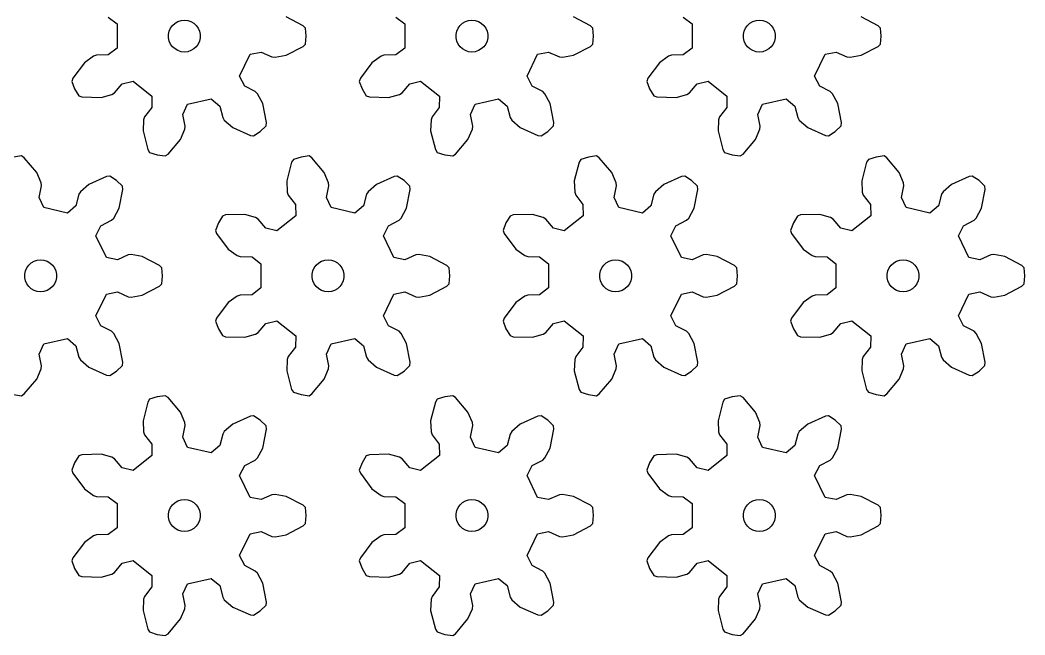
# Model space of a CAD drawing. Extents: x 0 to 211, y 0 to 225.
# Drawn here: x 116.9 to 211.4, y 112.8 to 170.6 of the extents above; entities that cross this region are included whole.
import ezdxf

# ---------------------------------------------------------------- set-up
doc = ezdxf.new("R2010")
doc.units = 0

msp = doc.modelspace()

# ---------------------------------------------------------------- linework, layer by layer
for p, q in [((125.16, 170.881), (126.001, 170.245)), ((126.001, 170.245), (126.001, 167.968)), ((131.203, 170.11), (131.436, 170.32)), ((131.436, 170.32), (131.707, 170.477)), ((131.707, 170.477), (132.006, 170.574)), ((132.006, 170.574), (132.318, 170.607)), ((132.318, 170.607), (132.629, 170.574)), ((132.629, 170.574), (132.928, 170.477)), ((132.928, 170.477), (133.199, 170.32)), ((133.199, 170.32), (133.432, 170.11)), ((143.49, 170.078), (141.882, 170.914)), ((152.211, 170.881), (153.052, 170.245)), ((153.052, 170.245), (153.052, 167.968)), ((158.253, 170.11), (158.486, 170.32)), ((158.486, 170.32), (158.758, 170.477)), ((158.758, 170.477), (159.056, 170.574)), ((159.056, 170.574), (159.368, 170.607)), ((159.368, 170.607), (159.68, 170.574)), ((159.68, 170.574), (159.978, 170.477)), ((159.978, 170.477), (160.25, 170.32)), ((160.25, 170.32), (160.483, 170.11)), ((170.54, 170.078), (168.932, 170.914)), ((179.261, 170.881), (180.102, 170.245)), ((180.102, 170.245), (180.102, 167.968)), ((185.303, 170.11), (185.536, 170.32)), ((185.536, 170.32), (185.808, 170.477)), ((185.808, 170.477), (186.106, 170.574)), ((186.106, 170.574), (186.418, 170.607)), ((186.418, 170.607), (186.73, 170.574)), ((186.73, 170.574), (187.028, 170.477)), ((187.028, 170.477), (187.3, 170.32)), ((187.3, 170.32), (187.533, 170.11)), ((197.591, 170.078), (195.982, 170.914)), ((130.826, 169.263), (130.891, 169.57)), ((130.826, 168.95), (130.826, 169.263)), ((130.891, 169.57), (131.018, 169.857)), ((131.018, 169.857), (131.203, 170.11)), ((133.432, 170.11), (133.617, 169.857)), ((133.617, 169.857), (133.744, 169.57)), ((133.744, 169.57), (133.809, 169.263)), ((133.809, 169.263), (133.809, 168.95)), ((143.709, 169.863), (143.49, 170.078)), ((143.777, 169.107), (143.709, 169.863)), ((157.876, 169.263), (157.941, 169.57)), ((157.876, 168.95), (157.876, 169.263)), ((157.941, 169.57), (158.069, 169.857)), ((158.069, 169.857), (158.253, 170.11)), ((160.483, 170.11), (160.667, 169.857)), ((160.667, 169.857), (160.794, 169.57)), ((160.794, 169.57), (160.86, 169.263)), ((160.86, 169.263), (160.86, 168.95)), ((170.759, 169.863), (170.54, 170.078)), ((170.827, 169.107), (170.759, 169.863)), ((184.926, 169.263), (184.992, 169.57)), ((184.926, 168.95), (184.926, 169.263)), ((184.992, 169.57), (185.119, 169.857)), ((185.119, 169.857), (185.303, 170.11)), ((187.533, 170.11), (187.717, 169.857)), ((187.717, 169.857), (187.845, 169.57)), ((187.845, 169.57), (187.91, 169.263)), ((187.91, 169.263), (187.91, 168.95)), ((197.809, 169.863), (197.591, 170.078)), ((197.877, 169.107), (197.809, 169.863)), ((130.891, 168.643), (130.826, 168.95)), ((131.018, 168.357), (130.891, 168.643)), ((131.203, 168.103), (131.018, 168.357)), ((133.617, 168.357), (133.432, 168.103)), ((133.744, 168.643), (133.617, 168.357)), ((133.809, 168.95), (133.744, 168.643)), ((143.49, 168.135), (143.709, 168.35)), ((143.709, 168.35), (143.777, 169.107)), ((157.941, 168.643), (157.876, 168.95)), ((158.069, 168.357), (157.941, 168.643)), ((158.253, 168.103), (158.069, 168.357)), ((160.667, 168.357), (160.483, 168.103)), ((160.794, 168.643), (160.667, 168.357)), ((160.86, 168.95), (160.794, 168.643)), ((170.54, 168.135), (170.759, 168.35)), ((170.759, 168.35), (170.827, 169.107)), ((184.992, 168.643), (184.926, 168.95)), ((185.119, 168.357), (184.992, 168.643)), ((185.303, 168.103), (185.119, 168.357)), ((187.717, 168.357), (187.533, 168.103)), ((187.845, 168.643), (187.717, 168.357)), ((187.91, 168.95), (187.845, 168.643)), ((197.591, 168.135), (197.809, 168.35)), ((197.809, 168.35), (197.877, 169.107)), ((126.001, 167.968), (125.16, 167.332)), ((131.436, 167.893), (131.203, 168.103)), ((131.707, 167.736), (131.436, 167.893)), ((132.006, 167.639), (131.707, 167.736)), ((132.318, 167.607), (132.006, 167.639)), ((132.629, 167.639), (132.318, 167.607)), ((132.928, 167.736), (132.629, 167.639)), ((133.199, 167.893), (132.928, 167.736)), ((133.432, 168.103), (133.199, 167.893)), ((137.514, 165.34), (138.502, 167.392)), ((138.502, 167.392), (139.536, 167.6)), ((139.536, 167.6), (140.557, 167.146)), ((141.882, 167.299), (143.49, 168.135)), ((153.052, 167.968), (152.211, 167.332)), ((158.486, 167.893), (158.253, 168.103)), ((158.758, 167.736), (158.486, 167.893)), ((159.056, 167.639), (158.758, 167.736)), ((159.368, 167.607), (159.056, 167.639)), ((159.68, 167.639), (159.368, 167.607)), ((159.978, 167.736), (159.68, 167.639)), ((160.25, 167.893), (159.978, 167.736)), ((160.483, 168.103), (160.25, 167.893)), ((164.565, 165.34), (165.553, 167.392)), ((165.553, 167.392), (166.586, 167.6)), ((166.586, 167.6), (167.608, 167.146)), ((168.932, 167.299), (170.54, 168.135)), ((180.102, 167.968), (179.261, 167.332)), ((185.536, 167.893), (185.303, 168.103)), ((185.808, 167.736), (185.536, 167.893)), ((186.106, 167.639), (185.808, 167.736)), ((186.418, 167.607), (186.106, 167.639)), ((186.73, 167.639), (186.418, 167.607)), ((187.028, 167.736), (186.73, 167.639)), ((187.3, 167.893), (187.028, 167.736)), ((187.533, 168.103), (187.3, 167.893)), ((191.615, 165.34), (192.603, 167.392)), ((192.603, 167.392), (193.636, 167.6)), ((193.636, 167.6), (194.658, 167.146)), ((195.982, 167.299), (197.591, 168.135)), ((122.916, 166.585), (121.83, 165.134)), ((123.767, 167.204), (122.916, 166.585)), ((124.043, 167.298), (123.767, 167.204)), ((125.16, 167.332), (124.043, 167.298)), ((140.557, 167.146), (140.847, 167.111)), ((140.847, 167.111), (141.882, 167.299)), ((149.967, 166.585), (148.88, 165.134)), ((150.818, 167.204), (149.967, 166.585)), ((151.093, 167.298), (150.818, 167.204)), ((152.211, 167.332), (151.093, 167.298)), ((167.608, 167.146), (167.897, 167.111)), ((167.897, 167.111), (168.932, 167.299)), ((177.017, 166.585), (175.93, 165.134)), ((177.868, 167.204), (177.017, 166.585)), ((178.144, 167.298), (177.868, 167.204)), ((179.261, 167.332), (178.144, 167.298)), ((194.658, 167.146), (194.947, 167.111)), ((194.947, 167.111), (195.982, 167.299)), ((121.83, 165.134), (121.726, 164.846)), ((121.726, 164.846), (121.993, 164.135)), ((125.745, 163.765), (126.468, 164.617)), ((126.468, 164.617), (127.489, 164.878)), ((127.489, 164.878), (129.27, 163.459)), ((137.996, 164.403), (137.514, 165.34)), ((148.88, 165.134), (148.777, 164.846)), ((148.777, 164.846), (149.043, 164.135)), ((152.795, 163.765), (153.518, 164.617)), ((153.518, 164.617), (154.54, 164.878)), ((154.54, 164.878), (156.32, 163.459)), ((165.046, 164.403), (164.565, 165.34)), ((175.93, 165.134), (175.827, 164.846)), ((175.827, 164.846), (176.094, 164.135)), ((179.845, 163.765), (180.568, 164.617)), ((180.568, 164.617), (181.59, 164.878)), ((181.59, 164.878), (183.37, 163.459)), ((192.097, 164.403), (191.615, 165.34)), ((121.993, 164.135), (122.383, 163.483)), ((124.485, 163.329), (125.499, 163.608)), ((125.499, 163.608), (125.745, 163.765)), ((138.988, 163.887), (137.996, 164.403)), ((139.196, 163.683), (138.988, 163.887)), ((139.694, 162.756), (139.196, 163.683)), ((149.043, 164.135), (149.433, 163.483)), ((151.535, 163.329), (152.549, 163.608)), ((152.549, 163.608), (152.795, 163.765)), ((166.038, 163.887), (165.046, 164.403)), ((166.246, 163.683), (166.038, 163.887)), ((166.744, 162.756), (166.246, 163.683)), ((176.094, 164.135), (176.483, 163.483)), ((178.585, 163.329), (179.6, 163.608)), ((179.6, 163.608), (179.845, 163.765)), ((193.089, 163.887), (192.097, 164.403)), ((193.296, 163.683), (193.089, 163.887)), ((193.794, 162.756), (193.296, 163.683)), ((122.383, 163.483), (122.673, 163.384)), ((122.673, 163.384), (124.485, 163.329)), ((129.27, 163.459), (129.242, 162.405)), ((132.18, 161.734), (132.613, 162.695)), ((132.613, 162.695), (134.833, 163.202)), ((134.833, 163.202), (135.64, 162.524)), ((140.043, 160.977), (139.694, 162.756)), ((149.433, 163.483), (149.723, 163.384)), ((149.723, 163.384), (151.535, 163.329)), ((156.32, 163.459), (156.293, 162.405)), ((159.231, 161.734), (159.663, 162.695)), ((159.663, 162.695), (161.883, 163.202)), ((161.883, 163.202), (162.69, 162.524)), ((167.094, 160.977), (166.744, 162.756)), ((176.483, 163.483), (176.773, 163.384)), ((176.773, 163.384), (178.585, 163.329)), ((183.37, 163.459), (183.343, 162.405)), ((186.281, 161.734), (186.714, 162.695)), ((186.714, 162.695), (188.934, 163.202)), ((188.934, 163.202), (189.741, 162.524)), ((194.144, 160.977), (193.794, 162.756)), ((129.242, 162.405), (128.572, 161.51)), ((132.396, 160.637), (132.18, 161.734)), ((135.64, 162.524), (135.922, 161.442)), ((156.293, 162.405), (155.623, 161.51)), ((159.446, 160.637), (159.231, 161.734)), ((162.69, 162.524), (162.972, 161.442)), ((183.343, 162.405), (182.673, 161.51)), ((186.496, 160.637), (186.281, 161.734)), ((189.741, 162.524), (190.022, 161.442)), ((128.474, 161.235), (128.427, 160.184)), ((128.572, 161.51), (128.474, 161.235)), ((135.922, 161.442), (136.075, 161.194)), ((136.075, 161.194), (136.868, 160.502)), ((140.011, 160.672), (140.043, 160.977)), ((155.524, 161.235), (155.478, 160.184)), ((155.623, 161.51), (155.524, 161.235)), ((162.972, 161.442), (163.125, 161.194)), ((163.125, 161.194), (163.918, 160.502)), ((167.061, 160.672), (167.094, 160.977)), ((182.575, 161.235), (182.528, 160.184)), ((182.673, 161.51), (182.575, 161.235)), ((190.022, 161.442), (190.176, 161.194)), ((190.176, 161.194), (190.968, 160.502)), ((194.112, 160.672), (194.144, 160.977)), ((128.427, 160.184), (128.884, 158.43)), ((131.951, 159.38), (132.365, 160.347)), ((132.365, 160.347), (132.396, 160.637)), ((136.868, 160.502), (138.524, 159.766)), ((138.828, 159.729), (139.462, 160.148)), ((139.462, 160.148), (140.011, 160.672)), ((155.478, 160.184), (155.934, 158.43)), ((159.002, 159.38), (159.415, 160.347)), ((159.415, 160.347), (159.446, 160.637)), ((163.918, 160.502), (165.574, 159.766)), ((165.879, 159.729), (166.512, 160.148)), ((166.512, 160.148), (167.061, 160.672)), ((182.528, 160.184), (182.985, 158.43)), ((186.052, 159.38), (186.466, 160.347)), ((186.466, 160.347), (186.496, 160.637)), ((190.968, 160.502), (192.625, 159.766)), ((192.929, 159.729), (193.563, 160.148)), ((193.563, 160.148), (194.112, 160.672)), ((130.779, 157.998), (131.951, 159.38)), ((138.524, 159.766), (138.828, 159.729)), ((157.829, 157.998), (159.002, 159.38)), ((165.574, 159.766), (165.879, 159.729)), ((184.879, 157.998), (186.052, 159.38)), ((192.625, 159.766), (192.929, 159.729)), ((128.884, 158.43), (129.045, 158.169)), ((129.045, 158.169), (129.768, 157.935)), ((129.768, 157.935), (130.52, 157.833)), ((130.52, 157.833), (130.779, 157.998)), ((155.934, 158.43), (156.096, 158.169)), ((156.096, 158.169), (156.818, 157.935)), ((156.818, 157.935), (157.57, 157.833)), ((157.57, 157.833), (157.829, 157.998)), ((182.985, 158.43), (183.146, 158.169)), ((183.146, 158.169), (183.868, 157.935)), ((183.868, 157.935), (184.621, 157.833)), ((184.621, 157.833), (184.879, 157.998)), ((116.995, 157.833), (116.242, 157.731)), ((117.253, 157.668), (116.995, 157.833)), ((118.426, 156.286), (117.253, 157.668)), ((142.409, 157.235), (141.952, 155.481)), ((142.571, 157.496), (142.409, 157.235)), ((143.293, 157.731), (142.571, 157.496)), ((144.045, 157.833), (143.293, 157.731)), ((144.304, 157.668), (144.045, 157.833)), ((145.476, 156.286), (144.304, 157.668)), ((169.46, 157.235), (169.003, 155.481)), ((169.621, 157.496), (169.46, 157.235)), ((170.343, 157.731), (169.621, 157.496)), ((171.096, 157.833), (170.343, 157.731)), ((171.354, 157.668), (171.096, 157.833)), ((172.527, 156.286), (171.354, 157.668)), ((196.51, 157.235), (196.053, 155.481)), ((196.671, 157.496), (196.51, 157.235)), ((197.393, 157.731), (196.671, 157.496)), ((198.146, 157.833), (197.393, 157.731)), ((198.404, 157.668), (198.146, 157.833)), ((199.577, 156.286), (198.404, 157.668)), ((118.84, 155.318), (118.426, 156.286)), ((145.89, 155.318), (145.476, 156.286)), ((172.941, 155.318), (172.527, 156.286)), ((199.991, 155.318), (199.577, 156.286)), ((118.871, 155.029), (118.84, 155.318)), ((123.343, 155.163), (122.55, 154.472)), ((124.999, 155.9), (123.343, 155.163)), ((125.303, 155.937), (124.999, 155.9)), ((125.937, 155.518), (125.303, 155.937)), ((126.486, 154.993), (125.937, 155.518)), ((141.952, 155.481), (141.999, 154.43)), ((145.921, 155.029), (145.89, 155.318)), ((150.393, 155.163), (149.6, 154.472)), ((152.049, 155.9), (150.393, 155.163)), ((152.354, 155.937), (152.049, 155.9)), ((152.987, 155.518), (152.354, 155.937)), ((153.536, 154.993), (152.987, 155.518)), ((169.003, 155.481), (169.05, 154.43)), ((172.971, 155.029), (172.941, 155.318)), ((177.443, 155.163), (176.651, 154.472)), ((179.099, 155.9), (177.443, 155.163)), ((179.404, 155.937), (179.099, 155.9)), ((180.038, 155.518), (179.404, 155.937)), ((180.586, 154.993), (180.038, 155.518)), ((196.053, 155.481), (196.1, 154.43)), ((200.022, 155.029), (199.991, 155.318)), ((204.493, 155.163), (203.701, 154.472)), ((206.15, 155.9), (204.493, 155.163)), ((206.454, 155.937), (206.15, 155.9)), ((207.088, 155.518), (206.454, 155.937)), ((207.637, 154.993), (207.088, 155.518)), ((118.655, 153.932), (118.871, 155.029)), ((122.397, 154.224), (122.115, 153.142)), ((122.55, 154.472), (122.397, 154.224)), ((126.169, 152.91), (126.518, 154.688)), ((126.518, 154.688), (126.486, 154.993)), ((141.999, 154.43), (142.097, 154.156)), ((142.097, 154.156), (142.768, 153.261)), ((145.705, 153.932), (145.921, 155.029)), ((149.447, 154.224), (149.165, 153.142)), ((149.6, 154.472), (149.447, 154.224)), ((153.219, 152.91), (153.568, 154.688)), ((153.568, 154.688), (153.536, 154.993)), ((169.05, 154.43), (169.148, 154.156)), ((169.148, 154.156), (169.818, 153.261)), ((172.756, 153.932), (172.971, 155.029)), ((176.497, 154.224), (176.216, 153.142)), ((176.651, 154.472), (176.497, 154.224)), ((180.269, 152.91), (180.619, 154.688)), ((180.619, 154.688), (180.586, 154.993)), ((196.1, 154.43), (196.198, 154.156)), ((196.198, 154.156), (196.868, 153.261)), ((199.806, 153.932), (200.022, 155.029)), ((203.548, 154.224), (203.266, 153.142)), ((203.701, 154.472), (203.548, 154.224)), ((207.319, 152.91), (207.669, 154.688)), ((207.669, 154.688), (207.637, 154.993)), ((119.088, 152.97), (118.655, 153.932)), ((142.768, 153.261), (142.795, 152.207)), ((146.138, 152.97), (145.705, 153.932)), ((169.818, 153.261), (169.845, 152.207)), ((173.188, 152.97), (172.756, 153.932)), ((196.868, 153.261), (196.895, 152.207)), ((200.239, 152.97), (199.806, 153.932)), ((121.308, 152.464), (119.088, 152.97)), ((122.115, 153.142), (121.308, 152.464)), ((125.67, 151.983), (126.169, 152.91)), ((136.198, 152.282), (135.908, 152.183)), ((138.01, 152.337), (136.198, 152.282)), ((139.024, 152.058), (138.01, 152.337)), ((148.358, 152.464), (146.138, 152.97)), ((149.165, 153.142), (148.358, 152.464)), ((152.721, 151.983), (153.219, 152.91)), ((163.248, 152.282), (162.958, 152.183)), ((165.06, 152.337), (163.248, 152.282)), ((166.074, 152.058), (165.06, 152.337)), ((175.408, 152.464), (173.188, 152.97)), ((176.216, 153.142), (175.408, 152.464)), ((179.771, 151.983), (180.269, 152.91)), ((190.299, 152.282), (190.008, 152.183)), ((192.11, 152.337), (190.299, 152.282)), ((193.125, 152.058), (192.11, 152.337)), ((202.459, 152.464), (200.239, 152.97)), ((203.266, 153.142), (202.459, 152.464)), ((206.821, 151.983), (207.319, 152.91)), ((124.471, 151.263), (125.463, 151.779)), ((125.463, 151.779), (125.67, 151.983)), ((135.518, 151.531), (135.252, 150.82)), ((135.908, 152.183), (135.518, 151.531)), ((139.27, 151.901), (139.024, 152.058)), ((139.993, 151.048), (139.27, 151.901)), ((142.795, 152.207), (141.014, 150.787)), ((151.521, 151.263), (152.513, 151.779)), ((152.513, 151.779), (152.721, 151.983)), ((162.569, 151.531), (162.302, 150.82)), ((162.958, 152.183), (162.569, 151.531)), ((166.32, 151.901), (166.074, 152.058)), ((167.043, 151.048), (166.32, 151.901)), ((169.845, 152.207), (168.065, 150.787)), ((178.571, 151.263), (179.563, 151.779)), ((179.563, 151.779), (179.771, 151.983)), ((189.619, 151.531), (189.352, 150.82)), ((190.008, 152.183), (189.619, 151.531)), ((193.37, 151.901), (193.125, 152.058)), ((194.094, 151.048), (193.37, 151.901)), ((196.895, 152.207), (195.115, 150.787)), ((205.622, 151.263), (206.614, 151.779)), ((206.614, 151.779), (206.821, 151.983)), ((123.989, 150.325), (124.471, 151.263)), ((124.977, 148.274), (123.989, 150.325)), ((135.252, 150.82), (135.355, 150.531)), ((135.355, 150.531), (136.442, 149.081)), ((141.014, 150.787), (139.993, 151.048)), ((151.039, 150.325), (151.521, 151.263)), ((152.027, 148.274), (151.039, 150.325)), ((162.302, 150.82), (162.405, 150.531)), ((162.405, 150.531), (163.492, 149.081)), ((168.065, 150.787), (167.043, 151.048)), ((178.09, 150.325), (178.571, 151.263)), ((179.078, 148.274), (178.09, 150.325)), ((189.352, 150.82), (189.455, 150.531)), ((189.455, 150.531), (190.542, 149.081)), ((195.115, 150.787), (194.094, 151.048)), ((205.14, 150.325), (205.622, 151.263)), ((206.128, 148.274), (205.14, 150.325)), ((127.032, 148.52), (126.011, 148.066)), ((127.321, 148.555), (127.032, 148.52)), ((128.357, 148.366), (127.321, 148.555)), ((136.442, 149.081), (137.292, 148.462)), ((137.292, 148.462), (137.568, 148.367)), ((154.082, 148.52), (153.061, 148.066)), ((154.372, 148.555), (154.082, 148.52)), ((155.407, 148.366), (154.372, 148.555)), ((163.492, 149.081), (164.343, 148.462)), ((164.343, 148.462), (164.618, 148.367)), ((181.133, 148.52), (180.111, 148.066)), ((181.422, 148.555), (181.133, 148.52)), ((182.457, 148.366), (181.422, 148.555)), ((190.542, 149.081), (191.393, 148.462)), ((191.393, 148.462), (191.669, 148.367)), ((208.183, 148.52), (207.162, 148.066)), ((208.472, 148.555), (208.183, 148.52)), ((209.507, 148.366), (208.472, 148.555)), ((117.493, 147.309), (117.678, 147.563)), ((117.678, 147.563), (117.911, 147.773)), ((117.911, 147.773), (118.182, 147.929)), ((118.182, 147.929), (118.48, 148.026)), ((118.48, 148.026), (118.792, 148.059)), ((118.792, 148.059), (119.104, 148.026)), ((119.104, 148.026), (119.402, 147.929)), ((119.402, 147.929), (119.674, 147.773)), ((119.674, 147.773), (119.907, 147.563)), ((119.907, 147.563), (120.091, 147.309)), ((126.011, 148.066), (124.977, 148.274)), ((129.965, 147.531), (128.357, 148.366)), ((130.183, 147.315), (129.965, 147.531)), ((137.568, 148.367), (138.685, 148.334)), ((138.685, 148.334), (139.526, 147.698)), ((139.526, 147.698), (139.526, 145.421)), ((144.544, 147.309), (144.728, 147.563)), ((144.728, 147.563), (144.961, 147.773)), ((144.961, 147.773), (145.233, 147.929)), ((145.233, 147.929), (145.531, 148.026)), ((145.531, 148.026), (145.843, 148.059)), ((145.843, 148.059), (146.155, 148.026)), ((146.155, 148.026), (146.453, 147.929)), ((146.453, 147.929), (146.724, 147.773)), ((146.724, 147.773), (146.957, 147.563)), ((146.957, 147.563), (147.142, 147.309)), ((153.061, 148.066), (152.027, 148.274)), ((157.015, 147.531), (155.407, 148.366)), ((157.234, 147.315), (157.015, 147.531)), ((164.618, 148.367), (165.736, 148.334)), ((165.736, 148.334), (166.577, 147.698)), ((166.577, 147.698), (166.577, 145.421)), ((171.594, 147.309), (171.778, 147.563)), ((171.778, 147.563), (172.011, 147.773)), ((172.011, 147.773), (172.283, 147.929)), ((172.283, 147.929), (172.581, 148.026)), ((172.581, 148.026), (172.893, 148.059)), ((172.893, 148.059), (173.205, 148.026)), ((173.205, 148.026), (173.503, 147.929)), ((173.503, 147.929), (173.775, 147.773)), ((173.775, 147.773), (174.008, 147.563)), ((174.008, 147.563), (174.192, 147.309)), ((180.111, 148.066), (179.078, 148.274)), ((184.066, 147.531), (182.457, 148.366)), ((184.284, 147.315), (184.066, 147.531)), ((191.669, 148.367), (192.786, 148.334)), ((192.786, 148.334), (193.627, 147.698)), ((193.627, 147.698), (193.627, 145.421)), ((198.644, 147.309), (198.829, 147.563)), ((198.829, 147.563), (199.062, 147.773)), ((199.062, 147.773), (199.333, 147.929)), ((199.333, 147.929), (199.631, 148.026)), ((199.631, 148.026), (199.943, 148.059)), ((199.943, 148.059), (200.255, 148.026)), ((200.255, 148.026), (200.553, 147.929)), ((200.553, 147.929), (200.825, 147.773)), ((200.825, 147.773), (201.058, 147.563)), ((201.058, 147.563), (201.242, 147.309)), ((207.162, 148.066), (206.128, 148.274)), ((211.116, 147.531), (209.507, 148.366)), ((211.334, 147.315), (211.116, 147.531)), ((117.301, 146.716), (117.366, 147.023)), ((117.301, 146.402), (117.301, 146.716)), ((117.366, 147.023), (117.493, 147.309)), ((120.091, 147.309), (120.219, 147.023)), ((120.219, 147.023), (120.284, 146.716)), ((120.284, 146.716), (120.284, 146.402)), ((130.252, 146.559), (130.183, 147.315)), ((130.183, 145.803), (130.252, 146.559)), ((144.351, 146.716), (144.416, 147.023)), ((144.351, 146.402), (144.351, 146.716)), ((144.416, 147.023), (144.544, 147.309)), ((147.142, 147.309), (147.269, 147.023)), ((147.269, 147.023), (147.334, 146.716)), ((147.334, 146.716), (147.334, 146.402)), ((157.302, 146.559), (157.234, 147.315)), ((157.234, 145.803), (157.302, 146.559)), ((171.401, 146.716), (171.466, 147.023)), ((171.401, 146.402), (171.401, 146.716)), ((171.466, 147.023), (171.594, 147.309)), ((174.192, 147.309), (174.32, 147.023)), ((174.32, 147.023), (174.385, 146.716)), ((174.385, 146.716), (174.385, 146.402)), ((184.352, 146.559), (184.284, 147.315)), ((184.284, 145.803), (184.352, 146.559)), ((198.451, 146.716), (198.517, 147.023)), ((198.451, 146.402), (198.451, 146.716)), ((198.517, 147.023), (198.644, 147.309)), ((201.242, 147.309), (201.37, 147.023)), ((201.37, 147.023), (201.435, 146.716)), ((201.435, 146.716), (201.435, 146.402)), ((211.402, 146.559), (211.334, 147.315)), ((211.334, 145.803), (211.402, 146.559)), ((117.366, 146.096), (117.301, 146.402)), ((117.493, 145.809), (117.366, 146.096)), ((117.678, 145.555), (117.493, 145.809)), ((120.091, 145.809), (119.907, 145.555)), ((120.219, 146.096), (120.091, 145.809)), ((120.284, 146.402), (120.219, 146.096)), ((129.965, 145.587), (130.183, 145.803)), ((144.416, 146.096), (144.351, 146.402)), ((144.544, 145.809), (144.416, 146.096)), ((144.728, 145.555), (144.544, 145.809)), ((147.142, 145.809), (146.957, 145.555)), ((147.269, 146.096), (147.142, 145.809)), ((147.334, 146.402), (147.269, 146.096)), ((157.015, 145.587), (157.234, 145.803)), ((171.466, 146.096), (171.401, 146.402)), ((171.594, 145.809), (171.466, 146.096)), ((171.778, 145.555), (171.594, 145.809)), ((174.192, 145.809), (174.008, 145.555)), ((174.32, 146.096), (174.192, 145.809)), ((174.385, 146.402), (174.32, 146.096)), ((184.066, 145.587), (184.284, 145.803)), ((198.517, 146.096), (198.451, 146.402)), ((198.644, 145.809), (198.517, 146.096)), ((198.829, 145.555), (198.644, 145.809)), ((201.242, 145.809), (201.058, 145.555)), ((201.37, 146.096), (201.242, 145.809)), ((201.435, 146.402), (201.37, 146.096)), ((211.116, 145.587), (211.334, 145.803)), ((117.911, 145.346), (117.678, 145.555)), ((118.182, 145.189), (117.911, 145.346)), ((118.48, 145.092), (118.182, 145.189)), ((118.792, 145.059), (118.48, 145.092)), ((119.104, 145.092), (118.792, 145.059)), ((119.402, 145.189), (119.104, 145.092)), ((119.674, 145.346), (119.402, 145.189)), ((119.907, 145.555), (119.674, 145.346)), ((123.989, 142.793), (124.977, 144.844)), ((124.977, 144.844), (126.011, 145.052)), ((126.011, 145.052), (127.032, 144.598)), ((127.321, 144.564), (128.357, 144.752)), ((128.357, 144.752), (129.965, 145.587)), ((137.292, 144.656), (136.442, 144.038)), ((137.568, 144.751), (137.292, 144.656)), ((138.685, 144.785), (137.568, 144.751)), ((139.526, 145.421), (138.685, 144.785)), ((144.961, 145.346), (144.728, 145.555)), ((145.233, 145.189), (144.961, 145.346)), ((145.531, 145.092), (145.233, 145.189)), ((145.843, 145.059), (145.531, 145.092)), ((146.155, 145.092), (145.843, 145.059)), ((146.453, 145.189), (146.155, 145.092)), ((146.724, 145.346), (146.453, 145.189)), ((146.957, 145.555), (146.724, 145.346)), ((151.039, 142.793), (152.027, 144.844)), ((152.027, 144.844), (153.061, 145.052)), ((153.061, 145.052), (154.082, 144.598)), ((154.372, 144.564), (155.407, 144.752)), ((155.407, 144.752), (157.015, 145.587)), ((164.343, 144.656), (163.492, 144.038)), ((164.618, 144.751), (164.343, 144.656)), ((165.736, 144.785), (164.618, 144.751)), ((166.577, 145.421), (165.736, 144.785)), ((172.011, 145.346), (171.778, 145.555)), ((172.283, 145.189), (172.011, 145.346)), ((172.581, 145.092), (172.283, 145.189)), ((172.893, 145.059), (172.581, 145.092)), ((173.205, 145.092), (172.893, 145.059)), ((173.503, 145.189), (173.205, 145.092)), ((173.775, 145.346), (173.503, 145.189)), ((174.008, 145.555), (173.775, 145.346)), ((178.09, 142.793), (179.078, 144.844)), ((179.078, 144.844), (180.111, 145.052)), ((180.111, 145.052), (181.133, 144.598)), ((181.422, 144.564), (182.457, 144.752)), ((182.457, 144.752), (184.066, 145.587)), ((191.393, 144.656), (190.542, 144.038)), ((191.669, 144.751), (191.393, 144.656)), ((192.786, 144.785), (191.669, 144.751)), ((193.627, 145.421), (192.786, 144.785)), ((199.062, 145.346), (198.829, 145.555)), ((199.333, 145.189), (199.062, 145.346)), ((199.631, 145.092), (199.333, 145.189)), ((199.943, 145.059), (199.631, 145.092)), ((200.255, 145.092), (199.943, 145.059)), ((200.553, 145.189), (200.255, 145.092)), ((200.825, 145.346), (200.553, 145.189)), ((201.058, 145.555), (200.825, 145.346)), ((205.14, 142.793), (206.128, 144.844)), ((206.128, 144.844), (207.162, 145.052)), ((207.162, 145.052), (208.183, 144.598)), ((208.472, 144.564), (209.507, 144.752)), ((209.507, 144.752), (211.116, 145.587)), ((127.032, 144.598), (127.321, 144.564)), ((136.442, 144.038), (135.355, 142.587)), ((154.082, 144.598), (154.372, 144.564)), ((163.492, 144.038), (162.405, 142.587)), ((181.133, 144.598), (181.422, 144.564)), ((190.542, 144.038), (189.455, 142.587)), ((208.183, 144.598), (208.472, 144.564)), ((124.471, 141.855), (123.989, 142.793)), ((151.521, 141.855), (151.039, 142.793)), ((178.571, 141.855), (178.09, 142.793)), ((205.622, 141.855), (205.14, 142.793)), ((125.463, 141.34), (124.471, 141.855)), ((135.355, 142.587), (135.252, 142.298)), ((135.252, 142.298), (135.518, 141.587)), ((139.27, 141.217), (139.993, 142.07)), ((139.993, 142.07), (141.014, 142.331)), ((141.014, 142.331), (142.795, 140.911)), ((152.513, 141.34), (151.521, 141.855)), ((162.405, 142.587), (162.302, 142.298)), ((162.302, 142.298), (162.569, 141.587)), ((166.32, 141.217), (167.043, 142.07)), ((167.043, 142.07), (168.065, 142.331)), ((168.065, 142.331), (169.845, 140.911)), ((179.563, 141.34), (178.571, 141.855)), ((189.455, 142.587), (189.352, 142.298)), ((189.352, 142.298), (189.619, 141.587)), ((193.37, 141.217), (194.094, 142.07)), ((194.094, 142.07), (195.115, 142.331)), ((195.115, 142.331), (196.895, 140.911)), ((206.614, 141.34), (205.622, 141.855)), ((125.67, 141.135), (125.463, 141.34)), ((126.169, 140.208), (125.67, 141.135)), ((135.518, 141.587), (135.908, 140.935)), ((135.908, 140.935), (136.198, 140.836)), ((138.01, 140.781), (139.024, 141.06)), ((139.024, 141.06), (139.27, 141.217)), ((142.795, 140.911), (142.768, 139.857)), ((152.721, 141.135), (152.513, 141.34)), ((153.219, 140.208), (152.721, 141.135)), ((162.569, 141.587), (162.958, 140.935)), ((162.958, 140.935), (163.248, 140.836)), ((165.06, 140.781), (166.074, 141.06)), ((166.074, 141.06), (166.32, 141.217)), ((169.845, 140.911), (169.818, 139.857)), ((179.771, 141.135), (179.563, 141.34)), ((180.269, 140.208), (179.771, 141.135)), ((189.619, 141.587), (190.008, 140.935)), ((190.008, 140.935), (190.299, 140.836)), ((192.11, 140.781), (193.125, 141.06)), ((193.125, 141.06), (193.37, 141.217)), ((196.895, 140.911), (196.868, 139.857)), ((206.821, 141.135), (206.614, 141.34)), ((207.319, 140.208), (206.821, 141.135)), ((118.655, 139.187), (119.088, 140.148)), ((119.088, 140.148), (121.308, 140.655)), ((121.308, 140.655), (122.115, 139.976)), ((122.115, 139.976), (122.397, 138.894)), ((126.518, 138.43), (126.169, 140.208)), ((136.198, 140.836), (138.01, 140.781)), ((145.705, 139.187), (146.138, 140.148)), ((146.138, 140.148), (148.358, 140.655)), ((148.358, 140.655), (149.165, 139.976)), ((149.165, 139.976), (149.447, 138.894)), ((153.568, 138.43), (153.219, 140.208)), ((163.248, 140.836), (165.06, 140.781)), ((172.756, 139.187), (173.188, 140.148)), ((173.188, 140.148), (175.408, 140.655)), ((175.408, 140.655), (176.216, 139.976)), ((176.216, 139.976), (176.497, 138.894)), ((180.619, 138.43), (180.269, 140.208)), ((190.299, 140.836), (192.11, 140.781)), ((199.806, 139.187), (200.239, 140.148)), ((200.239, 140.148), (202.459, 140.655)), ((202.459, 140.655), (203.266, 139.976)), ((203.266, 139.976), (203.548, 138.894)), ((207.669, 138.43), (207.319, 140.208)), ((118.871, 138.09), (118.655, 139.187)), ((142.768, 139.857), (142.097, 138.962)), ((145.921, 138.09), (145.705, 139.187)), ((169.818, 139.857), (169.148, 138.962)), ((172.971, 138.09), (172.756, 139.187)), ((196.868, 139.857), (196.198, 138.962)), ((200.022, 138.09), (199.806, 139.187)), ((118.84, 137.8), (118.871, 138.09)), ((122.397, 138.894), (122.55, 138.647)), ((122.55, 138.647), (123.343, 137.955)), ((125.937, 137.6), (126.486, 138.125)), ((126.486, 138.125), (126.518, 138.43)), ((141.999, 138.688), (141.952, 137.637)), ((142.097, 138.962), (141.999, 138.688)), ((145.89, 137.8), (145.921, 138.09)), ((149.447, 138.894), (149.6, 138.647)), ((149.6, 138.647), (150.393, 137.955)), ((152.987, 137.6), (153.536, 138.125)), ((153.536, 138.125), (153.568, 138.43)), ((169.05, 138.688), (169.003, 137.637)), ((169.148, 138.962), (169.05, 138.688)), ((172.941, 137.8), (172.971, 138.09)), ((176.497, 138.894), (176.651, 138.647)), ((176.651, 138.647), (177.443, 137.955)), ((180.038, 137.6), (180.586, 138.125)), ((180.586, 138.125), (180.619, 138.43)), ((196.1, 138.688), (196.053, 137.637)), ((196.198, 138.962), (196.1, 138.688)), ((199.991, 137.8), (200.022, 138.09)), ((203.548, 138.894), (203.701, 138.647)), ((203.701, 138.647), (204.493, 137.955)), ((207.088, 137.6), (207.637, 138.125)), ((207.637, 138.125), (207.669, 138.43)), ((118.426, 136.833), (118.84, 137.8)), ((123.343, 137.955), (124.999, 137.218)), ((124.999, 137.218), (125.303, 137.182)), ((125.303, 137.182), (125.937, 137.6)), ((141.952, 137.637), (142.409, 135.883)), ((145.476, 136.833), (145.89, 137.8)), ((150.393, 137.955), (152.049, 137.218)), ((152.049, 137.218), (152.354, 137.182)), ((152.354, 137.182), (152.987, 137.6)), ((169.003, 137.637), (169.46, 135.883)), ((172.527, 136.833), (172.941, 137.8)), ((177.443, 137.955), (179.099, 137.218)), ((179.099, 137.218), (179.404, 137.182)), ((179.404, 137.182), (180.038, 137.6)), ((196.053, 137.637), (196.51, 135.883)), ((199.577, 136.833), (199.991, 137.8)), ((204.493, 137.955), (206.15, 137.218)), ((206.15, 137.218), (206.454, 137.182)), ((206.454, 137.182), (207.088, 137.6)), ((117.253, 135.45), (118.426, 136.833)), ((144.304, 135.45), (145.476, 136.833)), ((171.354, 135.45), (172.527, 136.833)), ((198.404, 135.45), (199.577, 136.833)), ((116.242, 135.387), (116.995, 135.285)), ((116.995, 135.285), (117.253, 135.45)), ((130.52, 135.285), (129.768, 135.183)), ((130.779, 135.12), (130.52, 135.285)), ((142.409, 135.883), (142.571, 135.622)), ((142.571, 135.622), (143.293, 135.387)), ((143.293, 135.387), (144.045, 135.285)), ((144.045, 135.285), (144.304, 135.45)), ((157.57, 135.285), (156.818, 135.183)), ((157.829, 135.12), (157.57, 135.285)), ((169.46, 135.883), (169.621, 135.622)), ((169.621, 135.622), (170.343, 135.387)), ((170.343, 135.387), (171.096, 135.285)), ((171.096, 135.285), (171.354, 135.45)), ((184.621, 135.285), (183.868, 135.183)), ((184.879, 135.12), (184.621, 135.285)), ((196.51, 135.883), (196.671, 135.622)), ((196.671, 135.622), (197.393, 135.387)), ((197.393, 135.387), (198.146, 135.285)), ((198.146, 135.285), (198.404, 135.45)), ((128.884, 134.688), (128.427, 132.934)), ((129.045, 134.949), (128.884, 134.688)), ((129.768, 135.183), (129.045, 134.949)), ((131.951, 133.738), (130.779, 135.12)), ((155.934, 134.688), (155.478, 132.934)), ((156.096, 134.949), (155.934, 134.688)), ((156.818, 135.183), (156.096, 134.949)), ((159.002, 133.738), (157.829, 135.12)), ((182.985, 134.688), (182.528, 132.934)), ((183.146, 134.949), (182.985, 134.688)), ((183.868, 135.183), (183.146, 134.949)), ((186.052, 133.738), (184.879, 135.12)), ((132.365, 132.771), (131.951, 133.738)), ((138.524, 133.352), (136.868, 132.616)), ((138.828, 133.389), (138.524, 133.352)), ((139.462, 132.971), (138.828, 133.389)), ((159.415, 132.771), (159.002, 133.738)), ((165.574, 133.352), (163.918, 132.616)), ((165.879, 133.389), (165.574, 133.352)), ((166.512, 132.971), (165.879, 133.389)), ((186.466, 132.771), (186.052, 133.738)), ((192.625, 133.352), (190.968, 132.616)), ((192.929, 133.389), (192.625, 133.352)), ((193.563, 132.971), (192.929, 133.389)), ((128.427, 132.934), (128.474, 131.883)), ((132.18, 131.384), (132.396, 132.481)), ((132.396, 132.481), (132.365, 132.771)), ((136.868, 132.616), (136.075, 131.924)), ((140.011, 132.446), (139.462, 132.971)), ((140.043, 132.141), (140.011, 132.446)), ((155.478, 132.934), (155.524, 131.883)), ((159.231, 131.384), (159.446, 132.481)), ((159.446, 132.481), (159.415, 132.771)), ((163.918, 132.616), (163.125, 131.924)), ((167.061, 132.446), (166.512, 132.971)), ((167.094, 132.141), (167.061, 132.446)), ((182.528, 132.934), (182.575, 131.883)), ((186.281, 131.384), (186.496, 132.481)), ((186.496, 132.481), (186.466, 132.771)), ((190.968, 132.616), (190.176, 131.924)), ((194.112, 132.446), (193.563, 132.971)), ((194.144, 132.141), (194.112, 132.446)), ((128.474, 131.883), (128.572, 131.608)), ((128.572, 131.608), (129.242, 130.714)), ((135.922, 131.676), (135.64, 130.594)), ((136.075, 131.924), (135.922, 131.676)), ((139.694, 130.362), (140.043, 132.141)), ((155.524, 131.883), (155.623, 131.608)), ((155.623, 131.608), (156.293, 130.714)), ((162.972, 131.676), (162.69, 130.594)), ((163.125, 131.924), (162.972, 131.676)), ((166.744, 130.362), (167.094, 132.141)), ((182.575, 131.883), (182.673, 131.608)), ((182.673, 131.608), (183.343, 130.714)), ((190.022, 131.676), (189.741, 130.594)), ((190.176, 131.924), (190.022, 131.676)), ((193.794, 130.362), (194.144, 132.141)), ((129.242, 130.714), (129.27, 129.66)), ((132.613, 130.423), (132.18, 131.384)), ((135.64, 130.594), (134.833, 129.916)), ((156.293, 130.714), (156.32, 129.66)), ((159.663, 130.423), (159.231, 131.384)), ((162.69, 130.594), (161.883, 129.916)), ((183.343, 130.714), (183.37, 129.66)), ((186.714, 130.423), (186.281, 131.384)), ((189.741, 130.594), (188.934, 129.916)), ((122.383, 129.635), (121.993, 128.983)), ((122.673, 129.735), (122.383, 129.635)), ((124.485, 129.79), (122.673, 129.735)), ((125.499, 129.51), (124.485, 129.79)), ((129.27, 129.66), (127.489, 128.24)), ((134.833, 129.916), (132.613, 130.423)), ((139.196, 129.436), (139.694, 130.362)), ((149.433, 129.635), (149.043, 128.983)), ((149.723, 129.735), (149.433, 129.635)), ((151.535, 129.79), (149.723, 129.735)), ((152.549, 129.51), (151.535, 129.79)), ((156.32, 129.66), (154.54, 128.24)), ((161.883, 129.916), (159.663, 130.423)), ((166.246, 129.436), (166.744, 130.362)), ((176.483, 129.635), (176.094, 128.983)), ((176.773, 129.735), (176.483, 129.635)), ((178.585, 129.79), (176.773, 129.735)), ((179.6, 129.51), (178.585, 129.79)), ((183.37, 129.66), (181.59, 128.24)), ((188.934, 129.916), (186.714, 130.423)), ((193.296, 129.436), (193.794, 130.362)), ((121.993, 128.983), (121.726, 128.273)), ((125.745, 129.353), (125.499, 129.51)), ((126.468, 128.501), (125.745, 129.353)), ((137.514, 127.778), (137.996, 128.716)), ((137.996, 128.716), (138.988, 129.231)), ((138.988, 129.231), (139.196, 129.436)), ((149.043, 128.983), (148.777, 128.273)), ((152.795, 129.353), (152.549, 129.51)), ((153.518, 128.501), (152.795, 129.353)), ((164.565, 127.778), (165.046, 128.716)), ((165.046, 128.716), (166.038, 129.231)), ((166.038, 129.231), (166.246, 129.436)), ((176.094, 128.983), (175.827, 128.273)), ((179.845, 129.353), (179.6, 129.51)), ((180.568, 128.501), (179.845, 129.353)), ((191.615, 127.778), (192.097, 128.716)), ((192.097, 128.716), (193.089, 129.231)), ((193.089, 129.231), (193.296, 129.436)), ((121.726, 128.273), (121.83, 127.984)), ((121.83, 127.984), (122.916, 126.533)), ((127.489, 128.24), (126.468, 128.501)), ((138.502, 125.726), (137.514, 127.778)), ((148.777, 128.273), (148.88, 127.984)), ((148.88, 127.984), (149.967, 126.533)), ((154.54, 128.24), (153.518, 128.501)), ((165.553, 125.726), (164.565, 127.778)), ((175.827, 128.273), (175.93, 127.984)), ((175.93, 127.984), (177.017, 126.533)), ((181.59, 128.24), (180.568, 128.501)), ((192.603, 125.726), (191.615, 127.778)), ((122.916, 126.533), (123.767, 125.914)), ((123.767, 125.914), (124.043, 125.82)), ((124.043, 125.82), (125.16, 125.786)), ((125.16, 125.786), (126.001, 125.15)), ((140.557, 125.972), (139.536, 125.518)), ((140.847, 126.007), (140.557, 125.972)), ((141.882, 125.819), (140.847, 126.007)), ((143.49, 124.983), (141.882, 125.819)), ((149.967, 126.533), (150.818, 125.914)), ((150.818, 125.914), (151.093, 125.82)), ((151.093, 125.82), (152.211, 125.786)), ((152.211, 125.786), (153.052, 125.15)), ((167.608, 125.972), (166.586, 125.518)), ((167.897, 126.007), (167.608, 125.972)), ((168.932, 125.819), (167.897, 126.007)), ((170.54, 124.983), (168.932, 125.819)), ((177.017, 126.533), (177.868, 125.914)), ((177.868, 125.914), (178.144, 125.82)), ((178.144, 125.82), (179.261, 125.786)), ((179.261, 125.786), (180.102, 125.15)), ((194.658, 125.972), (193.636, 125.518)), ((194.947, 126.007), (194.658, 125.972)), ((195.982, 125.819), (194.947, 126.007)), ((197.591, 124.983), (195.982, 125.819)), ((126.001, 125.15), (126.001, 122.873)), ((131.018, 124.762), (131.203, 125.015)), ((131.203, 125.015), (131.436, 125.225)), ((131.436, 125.225), (131.707, 125.382)), ((131.707, 125.382), (132.006, 125.479)), ((132.006, 125.479), (132.318, 125.512)), ((132.318, 125.512), (132.629, 125.479)), ((132.629, 125.479), (132.928, 125.382)), ((132.928, 125.382), (133.199, 125.225)), ((133.199, 125.225), (133.432, 125.015)), ((133.432, 125.015), (133.617, 124.762)), ((139.536, 125.518), (138.502, 125.726)), ((143.709, 124.768), (143.49, 124.983)), ((153.052, 125.15), (153.052, 122.873)), ((158.069, 124.762), (158.253, 125.015)), ((158.253, 125.015), (158.486, 125.225)), ((158.486, 125.225), (158.758, 125.382)), ((158.758, 125.382), (159.056, 125.479)), ((159.056, 125.479), (159.368, 125.512)), ((159.368, 125.512), (159.68, 125.479)), ((159.68, 125.479), (159.978, 125.382)), ((159.978, 125.382), (160.25, 125.225)), ((160.25, 125.225), (160.483, 125.015)), ((160.483, 125.015), (160.667, 124.762)), ((166.586, 125.518), (165.553, 125.726)), ((170.759, 124.768), (170.54, 124.983)), ((180.102, 125.15), (180.102, 122.873)), ((185.119, 124.762), (185.303, 125.015)), ((185.303, 125.015), (185.536, 125.225)), ((185.536, 125.225), (185.808, 125.382)), ((185.808, 125.382), (186.106, 125.479)), ((186.106, 125.479), (186.418, 125.512)), ((186.418, 125.512), (186.73, 125.479)), ((186.73, 125.479), (187.028, 125.382)), ((187.028, 125.382), (187.3, 125.225)), ((187.3, 125.225), (187.533, 125.015)), ((187.533, 125.015), (187.717, 124.762)), ((193.636, 125.518), (192.603, 125.726)), ((197.809, 124.768), (197.591, 124.983)), ((130.826, 124.168), (130.891, 124.475)), ((130.826, 123.855), (130.826, 124.168)), ((130.891, 123.548), (130.826, 123.855)), ((130.891, 124.475), (131.018, 124.762)), ((133.617, 124.762), (133.744, 124.475)), ((133.744, 124.475), (133.809, 124.168)), ((133.809, 123.855), (133.744, 123.548)), ((133.809, 124.168), (133.809, 123.855)), ((143.777, 124.012), (143.709, 124.768)), ((143.709, 123.255), (143.777, 124.012)), ((157.876, 124.168), (157.941, 124.475)), ((157.876, 123.855), (157.876, 124.168)), ((157.941, 123.548), (157.876, 123.855)), ((157.941, 124.475), (158.069, 124.762)), ((160.667, 124.762), (160.794, 124.475)), ((160.794, 124.475), (160.86, 124.168)), ((160.86, 123.855), (160.794, 123.548)), ((160.86, 124.168), (160.86, 123.855)), ((170.827, 124.012), (170.759, 124.768)), ((170.759, 123.255), (170.827, 124.012)), ((184.926, 124.168), (184.992, 124.475)), ((184.926, 123.855), (184.926, 124.168)), ((184.992, 123.548), (184.926, 123.855)), ((184.992, 124.475), (185.119, 124.762)), ((187.717, 124.762), (187.845, 124.475)), ((187.845, 124.475), (187.91, 124.168)), ((187.91, 123.855), (187.845, 123.548)), ((187.91, 124.168), (187.91, 123.855)), ((197.877, 124.012), (197.809, 124.768)), ((197.809, 123.255), (197.877, 124.012)), ((131.018, 123.262), (130.891, 123.548)), ((131.203, 123.008), (131.018, 123.262)), ((131.436, 122.798), (131.203, 123.008)), ((133.432, 123.008), (133.199, 122.798)), ((133.617, 123.262), (133.432, 123.008)), ((133.744, 123.548), (133.617, 123.262)), ((141.882, 122.204), (143.49, 123.04)), ((143.49, 123.04), (143.709, 123.255)), ((158.069, 123.262), (157.941, 123.548)), ((158.253, 123.008), (158.069, 123.262)), ((158.486, 122.798), (158.253, 123.008)), ((160.483, 123.008), (160.25, 122.798)), ((160.667, 123.262), (160.483, 123.008)), ((160.794, 123.548), (160.667, 123.262)), ((168.932, 122.204), (170.54, 123.04)), ((170.54, 123.04), (170.759, 123.255)), ((185.119, 123.262), (184.992, 123.548)), ((185.303, 123.008), (185.119, 123.262)), ((185.536, 122.798), (185.303, 123.008)), ((187.533, 123.008), (187.3, 122.798)), ((187.717, 123.262), (187.533, 123.008)), ((187.845, 123.548), (187.717, 123.262)), ((195.982, 122.204), (197.591, 123.04)), ((197.591, 123.04), (197.809, 123.255)), ((123.767, 122.109), (122.916, 121.49)), ((124.043, 122.203), (123.767, 122.109)), ((125.16, 122.237), (124.043, 122.203)), ((126.001, 122.873), (125.16, 122.237)), ((131.707, 122.641), (131.436, 122.798)), ((132.006, 122.544), (131.707, 122.641)), ((132.318, 122.512), (132.006, 122.544)), ((132.629, 122.544), (132.318, 122.512)), ((132.928, 122.641), (132.629, 122.544)), ((133.199, 122.798), (132.928, 122.641)), ((137.514, 120.245), (138.502, 122.297)), ((138.502, 122.297), (139.536, 122.505)), ((139.536, 122.505), (140.557, 122.051)), ((140.557, 122.051), (140.847, 122.016)), ((140.847, 122.016), (141.882, 122.204)), ((150.818, 122.109), (149.967, 121.49)), ((151.093, 122.203), (150.818, 122.109)), ((152.211, 122.237), (151.093, 122.203)), ((153.052, 122.873), (152.211, 122.237)), ((158.758, 122.641), (158.486, 122.798)), ((159.056, 122.544), (158.758, 122.641)), ((159.368, 122.512), (159.056, 122.544)), ((159.68, 122.544), (159.368, 122.512)), ((159.978, 122.641), (159.68, 122.544)), ((160.25, 122.798), (159.978, 122.641)), ((164.565, 120.245), (165.553, 122.297)), ((165.553, 122.297), (166.586, 122.505)), ((166.586, 122.505), (167.608, 122.051)), ((167.608, 122.051), (167.897, 122.016)), ((167.897, 122.016), (168.932, 122.204)), ((177.868, 122.109), (177.017, 121.49)), ((178.144, 122.203), (177.868, 122.109)), ((179.261, 122.237), (178.144, 122.203)), ((180.102, 122.873), (179.261, 122.237)), ((185.808, 122.641), (185.536, 122.798)), ((186.106, 122.544), (185.808, 122.641)), ((186.418, 122.512), (186.106, 122.544)), ((186.73, 122.544), (186.418, 122.512)), ((187.028, 122.641), (186.73, 122.544)), ((187.3, 122.798), (187.028, 122.641)), ((191.615, 120.245), (192.603, 122.297)), ((192.603, 122.297), (193.636, 122.505)), ((193.636, 122.505), (194.658, 122.051)), ((194.658, 122.051), (194.947, 122.016)), ((194.947, 122.016), (195.982, 122.204)), ((122.916, 121.49), (121.83, 120.039)), ((149.967, 121.49), (148.88, 120.039)), ((177.017, 121.49), (175.93, 120.039)), ((137.996, 119.307), (137.514, 120.245)), ((165.046, 119.307), (164.565, 120.245)), ((192.097, 119.307), (191.615, 120.245)), ((121.83, 120.039), (121.726, 119.751)), ((121.726, 119.751), (121.993, 119.04)), ((125.745, 118.67), (126.468, 119.522)), ((126.468, 119.522), (127.489, 119.783)), ((127.489, 119.783), (129.27, 118.363)), ((138.988, 118.792), (137.996, 119.307)), ((148.88, 120.039), (148.777, 119.751)), ((148.777, 119.751), (149.043, 119.04)), ((152.795, 118.67), (153.518, 119.522)), ((153.518, 119.522), (154.54, 119.783)), ((154.54, 119.783), (156.32, 118.363)), ((166.038, 118.792), (165.046, 119.307)), ((175.93, 120.039), (175.827, 119.751)), ((175.827, 119.751), (176.094, 119.04)), ((179.845, 118.67), (180.568, 119.522)), ((180.568, 119.522), (181.59, 119.783)), ((181.59, 119.783), (183.37, 118.363)), ((193.089, 118.792), (192.097, 119.307)), ((121.993, 119.04), (122.383, 118.388)), ((122.383, 118.388), (122.673, 118.289)), ((122.673, 118.289), (124.485, 118.233)), ((124.485, 118.233), (125.499, 118.513)), ((125.499, 118.513), (125.745, 118.67)), ((129.27, 118.363), (129.242, 117.309)), ((139.196, 118.587), (138.988, 118.792)), ((139.694, 117.661), (139.196, 118.587)), ((149.043, 119.04), (149.433, 118.388)), ((149.433, 118.388), (149.723, 118.289)), ((149.723, 118.289), (151.535, 118.233)), ((151.535, 118.233), (152.549, 118.513)), ((152.549, 118.513), (152.795, 118.67)), ((156.32, 118.363), (156.293, 117.309)), ((166.246, 118.587), (166.038, 118.792)), ((166.744, 117.661), (166.246, 118.587)), ((176.094, 119.04), (176.483, 118.388)), ((176.483, 118.388), (176.773, 118.289)), ((176.773, 118.289), (178.585, 118.233)), ((178.585, 118.233), (179.6, 118.513)), ((179.6, 118.513), (179.845, 118.67)), ((183.37, 118.363), (183.343, 117.309)), ((193.296, 118.587), (193.089, 118.792)), ((193.794, 117.661), (193.296, 118.587)), ((129.242, 117.309), (128.572, 116.415)), ((132.18, 116.639), (132.613, 117.6)), ((132.613, 117.6), (134.833, 118.107)), ((134.833, 118.107), (135.64, 117.429)), ((135.64, 117.429), (135.922, 116.347)), ((140.043, 115.882), (139.694, 117.661)), ((156.293, 117.309), (155.623, 116.415)), ((159.231, 116.639), (159.663, 117.6)), ((159.663, 117.6), (161.883, 118.107)), ((161.883, 118.107), (162.69, 117.429)), ((162.69, 117.429), (162.972, 116.347)), ((167.094, 115.882), (166.744, 117.661)), ((183.343, 117.309), (182.673, 116.415)), ((186.281, 116.639), (186.714, 117.6)), ((186.714, 117.6), (188.934, 118.107)), ((188.934, 118.107), (189.741, 117.429)), ((189.741, 117.429), (190.022, 116.347)), ((194.144, 115.882), (193.794, 117.661)), ((128.572, 116.415), (128.474, 116.14)), ((132.396, 115.542), (132.18, 116.639)), ((135.922, 116.347), (136.075, 116.099)), ((155.623, 116.415), (155.524, 116.14)), ((159.446, 115.542), (159.231, 116.639)), ((162.972, 116.347), (163.125, 116.099)), ((182.673, 116.415), (182.575, 116.14)), ((186.496, 115.542), (186.281, 116.639)), ((190.022, 116.347), (190.176, 116.099)), ((128.474, 116.14), (128.427, 115.089)), ((132.365, 115.252), (132.396, 115.542)), ((136.075, 116.099), (136.868, 115.407)), ((136.868, 115.407), (138.524, 114.671)), ((139.462, 115.052), (140.011, 115.577)), ((140.011, 115.577), (140.043, 115.882)), ((155.524, 116.14), (155.478, 115.089)), ((159.415, 115.252), (159.446, 115.542)), ((163.125, 116.099), (163.918, 115.407)), ((163.918, 115.407), (165.574, 114.671)), ((166.512, 115.052), (167.061, 115.577)), ((167.061, 115.577), (167.094, 115.882)), ((182.575, 116.14), (182.528, 115.089)), ((186.466, 115.252), (186.496, 115.542)), ((190.176, 116.099), (190.968, 115.407)), ((190.968, 115.407), (192.625, 114.671)), ((193.563, 115.052), (194.112, 115.577)), ((194.112, 115.577), (194.144, 115.882)), ((128.427, 115.089), (128.884, 113.335)), ((131.951, 114.285), (132.365, 115.252)), ((138.524, 114.671), (138.828, 114.634)), ((138.828, 114.634), (139.462, 115.052)), ((155.478, 115.089), (155.934, 113.335)), ((159.002, 114.285), (159.415, 115.252)), ((165.574, 114.671), (165.879, 114.634)), ((165.879, 114.634), (166.512, 115.052)), ((182.528, 115.089), (182.985, 113.335)), ((186.052, 114.285), (186.466, 115.252)), ((192.625, 114.671), (192.929, 114.634)), ((192.929, 114.634), (193.563, 115.052)), ((130.779, 112.903), (131.951, 114.285)), ((157.829, 112.903), (159.002, 114.285)), ((184.879, 112.903), (186.052, 114.285)), ((128.884, 113.335), (129.045, 113.074)), ((129.045, 113.074), (129.768, 112.84)), ((129.768, 112.84), (130.52, 112.738)), ((130.52, 112.738), (130.779, 112.903)), ((155.934, 113.335), (156.096, 113.074)), ((156.096, 113.074), (156.818, 112.84)), ((156.818, 112.84), (157.57, 112.738)), ((157.57, 112.738), (157.829, 112.903)), ((182.985, 113.335), (183.146, 113.074)), ((183.146, 113.074), (183.868, 112.84)), ((183.868, 112.84), (184.621, 112.738)), ((184.621, 112.738), (184.879, 112.903))]:
    msp.add_line(p, q)

doc.saveas('drawing.dxf')
